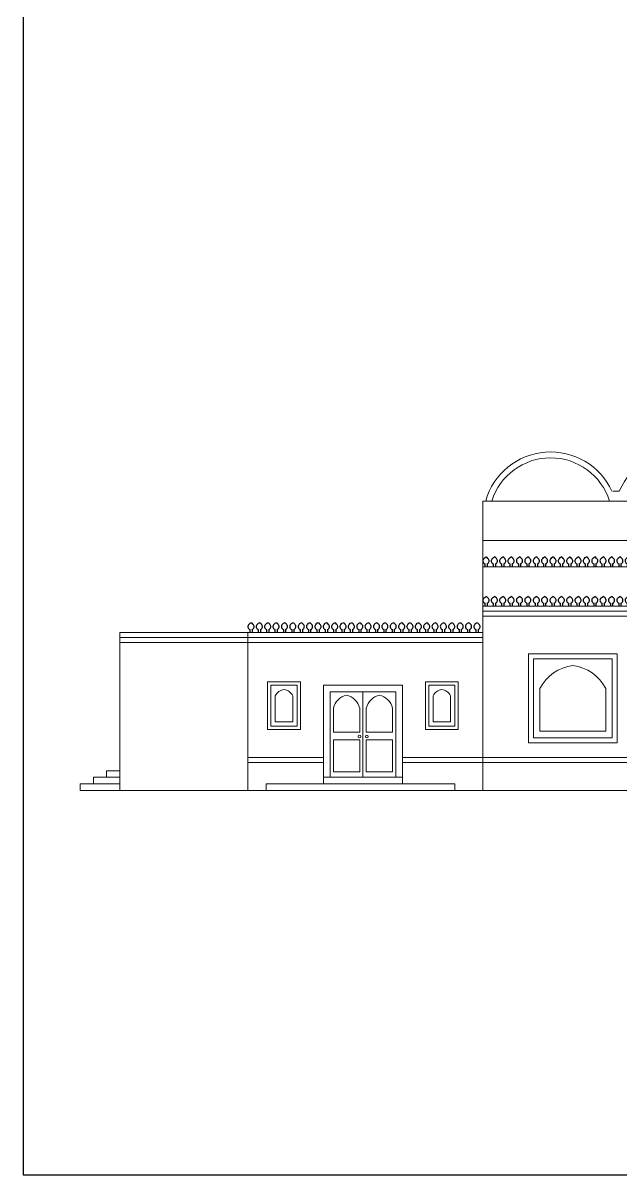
# Model space of a CAD drawing. Header units: inches. Extents: x -6210 to 141093, y -2740 to 21225.
# Drawn here: x 91622 to 92168, y -675 to 376 of the extents above; entities that cross this region are included whole.
import ezdxf

# ---------------------------------------------------------------- set-up
doc = ezdxf.new("R2010")
doc.units = ezdxf.units.IN
doc.header["$LTSCALE"] = 100
doc.header["$MEASUREMENT"] = 0
doc.layers.add('car area', color=53, linetype='Continuous')
doc.layers.add('pattern', color=24, linetype='Continuous')

# ---------------------------------------------------------------- blocks, each defined once
blk = doc.blocks.new('A$C7441049B')
at = {"layer": 'pattern', "color": 6, "linetype": 'ByBlock', "lineweight": 25, "ltscale": 0.07}
for p, q in [((6.1, 2.7, 0), (6.1, 0)), ((8.1, 2.7, 0), (8.1, 0)), ((13.8, 2.7, 0), (13.8, 0, 0)), ((15.8, 2.7, 0), (15.8, 0, 0)), ((21.4, 2.7, 0), (21.4, 0, 0)), ((23.4, 2.7, 0), (23.4, 0, 0)), ((29, 2.7, 0), (29, 0)), ((31, 2.7, 0), (31, 0)), ((36.7, 2.7, 0), (36.7, 0, 0)), ((38.7, 2.7, 0), (38.7, 0, 0)), ((44.3, 2.7, 0), (44.3, 0)), ((46.3, 2.7, 0), (46.3, 0)), ((52, 2.7, 0), (52, 0)), ((54, 2.7, 0), (54, 0))]:
    blk.add_line(p, q, dxfattribs=at)
for centre, start, end in [((7.1, 5.4, 0), 128.2986, 249.4118), ((7.1, 5.4, 0), 290.5882, 51.7014), ((14.8, 5.4, 0), 128.2986, 249.4118), ((14.8, 5.4, 0), 290.5882, 51.7014), ((22.4, 5.4, 0), 128.2986, 249.4118), ((22.4, 5.4, 0), 290.5882, 51.7014), ((30, 5.4, 0), 128.2986, 249.4118), ((30, 5.4, 0), 290.5882, 51.7014), ((37.7, 5.4, 0), 128.2986, 249.4118), ((37.7, 5.4, 0), 290.5882, 51.7014), ((45.3, 5.4, 0), 128.2986, 249.4118), ((45.3, 5.4, 0), 290.5882, 51.7014), ((53, 5.4, 0), 128.2986, 249.4118), ((53, 5.4, 0), 290.5882, 51.7014)]:
    blk.add_arc(centre, 2.84, start, end, dxfattribs=at)
at = {"layer": 'pattern', "color": 6, "linetype": 'ByBlock', "lineweight": 25, "ltscale": 0.07, "extrusion": (0, 0, -1)}
for centre in [(10.1, 3.4, 0), (17.7, 3.4, 0), (25.3, 3.4, 0), (33, 3.4, 0), (40.6, 3.4, 0), (48.2, 3.4, 0), (55.9, 3.4, 0)]:
    blk.add_ellipse(centre, major_axis=(5.41, 3.32), ratio=1, start_param=4.432426, end_param=4.784303, dxfattribs=at)
at = {"layer": 'pattern', "color": 6, "linetype": 'ByBlock', "lineweight": 25, "ltscale": 0.07}
for centre in [(4.2, 3.4, 0), (11.9, 3.4, 0), (19.5, 3.4, 0), (27.1, 3.4, 0), (34.8, 3.4, 0), (42.4, 3.4, 0), (50, 3.4, 0)]:
    blk.add_ellipse(centre, major_axis=(-5.41, 3.32), ratio=1, start_param=4.432426, end_param=4.784303, dxfattribs=at)

msp = doc.modelspace()

# ---------------------------------------------------------------- linework, layer by layer
msp.add_lwpolyline([(91622.05175, -674.74349), (93880.703, -674.74349), (93880.703, 1019.24495), (91622.05175, 1019.24495)], close=True)
at = {"layer": 'car area', "linetype": 'Continuous', "lineweight": 0}
for p, q in [((92160.34226, -50.92484), (92166.32199, -50.92484)), ((92041.83212, -323.92484), (92041.83212, -59.92484)), ((92041.83212, -59.92484), (92421.33212, -59.92484)), ((92049.93686, -59.92484), (92044.33212, -59.92484)), ((92157.33212, -59.92484), (92169.33212, -59.92484)), ((92041.83212, -95.92484), (93340.83212, -95.92484)), ((92041.83212, -119.92484), (92545.20024, -119.92484)), ((92041.83212, -155.92484), (92545.20024, -155.92484)), ((92041.83212, -160.42484), (92545.20024, -160.42484)), ((92041.83212, -164.92484), (92545.20024, -164.92484)), ((91710.33212, -179.92484), (92041.83212, -179.92484)), ((91710.33212, -323.92484), (91710.33212, -179.92484)), ((91710.33212, -184.42484), (92041.83212, -184.42484)), ((91710.33212, -188.92484), (92041.83212, -188.92484)), ((91827.33212, -323.92484), (91827.33212, -179.92484)), ((92083.39807, -199.42484), (92164.39807, -199.42484)), ((92083.39807, -280.42484), (92083.39807, -199.42484)), ((92164.39807, -280.42484), (92164.39807, -199.42484)), ((92087.89807, -203.92484), (92159.89807, -203.92484)), ((92159.89807, -203.92484), (92087.89807, -203.92484)), ((92087.89807, -275.92484), (92087.89807, -203.92484)), ((92159.89807, -275.92484), (92159.89807, -203.92484)), ((91845.33212, -268.32991), (91845.33212, -224.92484)), ((91875.33212, -224.92484), (91845.33212, -224.92484)), ((91848.33212, -265.32991), (91848.33212, -227.92484)), ((91872.33212, -227.92484), (91848.33212, -227.92484)), ((91872.33212, -265.32991), (91872.33212, -227.92484)), ((91875.33212, -268.32991), (91875.33212, -224.92484)), ((91896.33212, -227.92484), (91968.33212, -227.92484)), ((91896.33212, -227.92484), (91896.33212, -311.92484)), ((91968.33212, -227.92484), (91968.33212, -311.92484)), ((91989.33212, -268.32991), (91989.33212, -224.92484)), ((91989.33212, -224.92484), (92019.33212, -224.92484)), ((91992.33212, -265.32991), (91992.33212, -227.92484)), ((91992.33212, -227.92484), (92016.33212, -227.92484)), ((92016.33212, -265.32991), (92016.33212, -227.92484)), ((92019.33212, -268.32991), (92019.33212, -224.92484)), ((92093.89807, -269.92484), (92093.89807, -230.92484)), ((92153.89807, -269.92484), (92153.89807, -230.92484)), ((91852.33212, -261.32991), (91852.33212, -237.52484)), ((91868.33212, -261.32991), (91868.33212, -237.52484)), ((91902.33212, -233.92484), (91962.33212, -233.92484)), ((91902.33212, -233.92484), (91902.33212, -311.92484)), ((91932.33212, -233.92484), (91932.33212, -311.92484)), ((91962.33212, -233.92484), (91962.33212, -311.92484)), ((91996.33212, -261.32991), (91996.33212, -237.52484)), ((92012.33212, -261.32991), (92012.33212, -237.52484)), ((91905.33212, -248.92484), (91905.33212, -270.92484)), ((91929.33212, -248.92484), (91929.33212, -270.92484)), ((91935.33212, -248.92484), (91935.33212, -270.92484)), ((91959.33212, -248.92484), (91959.33212, -270.92484)), ((91868.33212, -261.32991), (91852.33212, -261.32991)), ((91996.33212, -261.32991), (92012.33212, -261.32991)), ((91875.33212, -268.32991), (91845.33212, -268.32991)), ((91872.33212, -265.32991), (91848.33212, -265.32991)), ((91905.33212, -270.92484), (91929.33212, -270.92484)), ((91935.33212, -270.92484), (91959.33212, -270.92484)), ((91989.33212, -268.32991), (92019.33212, -268.32991)), ((91992.33212, -265.32991), (92016.33212, -265.32991)), ((92093.89807, -269.92484), (92153.89807, -269.92484)), ((91905.33212, -277.92484), (91929.33212, -277.92484)), ((91905.33212, -277.92484), (91905.33212, -306.92484)), ((91929.33212, -277.92484), (91929.33212, -306.92484)), ((91935.33212, -277.92484), (91959.33212, -277.92484)), ((91935.33212, -277.92484), (91935.33212, -306.92484)), ((91959.33212, -277.92484), (91959.33212, -306.92484)), ((92083.39807, -280.42484), (92164.39807, -280.42484)), ((92087.89807, -275.92484), (92159.89807, -275.92484)), ((92159.89807, -275.92484), (92087.89807, -275.92484)), ((91827.33212, -293.92484), (91896.33212, -293.92484)), ((91968.33212, -293.92484), (92545.20024, -293.92484)), ((91827.33212, -298.42484), (91896.33212, -298.42484)), ((91968.33212, -298.42484), (92545.20024, -298.42484)), ((91686.33212, -311.92484), (91710.33212, -311.92484)), ((91686.33212, -311.92484), (91686.33212, -317.92484)), ((91698.33212, -305.92484), (91710.33212, -305.92484)), ((91698.33212, -305.92484), (91698.33212, -311.92484)), ((91896.33212, -311.92484), (91968.33212, -311.92484)), ((91896.33212, -311.92484), (91896.33212, -317.92484)), ((91905.33212, -306.92484), (91929.33212, -306.92484)), ((91935.33212, -306.92484), (91959.33212, -306.92484)), ((91968.33212, -311.92484), (91968.33212, -317.92484)), ((91674.33212, -317.92484), (91710.33212, -317.92484)), ((91674.33212, -317.92484), (91674.33212, -323.92484)), ((91674.33212, -323.92484), (93857.97056, -323.92484)), ((91843.83212, -317.92484), (92016.33212, -317.92484)), ((91843.83212, -323.92484), (91843.83212, -317.92484)), ((92016.33212, -317.92484), (92016.33212, -323.92484))]:
    msp.add_line(p, q, dxfattribs=at)
for centre in [(91929.19404, -274.76231), (91935.91525, -274.76231)]:
    msp.add_circle(centre, 1.30745, dxfattribs=at)
for centre, radius, start, end in [((92229.33212, -78.78307), 68.89382, 23.85132681, 156.14867319), ((92103.63449, -76.80221), 61.65725, 24.81547206, 164.11371651), ((92103.63449, -76.80221), 56.28749, 17.44813801, 162.55186199), ((92129.08379, -249.26159), 39.67709, 97.50993976, 152.47410064), ((92118.71234, -249.26159), 39.67709, 27.52589936, 82.49006024), ((91861.71498, -242.41464), 10.58056, 97.50993976, 152.47410064), ((91858.94927, -242.41464), 10.58056, 27.52589936, 82.49006024), ((91921.51289, -253.10561), 16.71215, 104.48717608, 165.51282392), ((91913.15136, -253.10561), 16.71215, 14.48717608, 75.51282392), ((91951.51289, -253.10561), 16.71215, 104.48717608, 165.51282392), ((91943.15136, -253.10561), 16.71215, 14.48717608, 75.51282392), ((92005.71498, -242.41464), 10.58056, 97.50993976, 152.47410064), ((92002.94927, -242.41464), 10.58056, 27.52589936, 82.49006024)]:
    msp.add_arc(centre, radius, start, end, dxfattribs=at)

# ---------------------------------------------------------------- block references
for p in [(92037.50448, -119.92485, -0.02862), (92090.95448, -119.928, -0.027), (92144.40448, -119.93115, -0.02537), (92037.50448, -155.92485, -0.02862), (92090.95448, -155.928, -0.027), (92144.40448, -155.93115, -0.02537), (91823.00448, -179.92484), (91876.45448, -179.92799, 0.00162), (91929.90448, -179.93113, 0.00325), (91983.35448, -179.93428, 0.00487)]:
    msp.add_blockref('A$C7441049B', p, dxfattribs=at)

doc.saveas('drawing.dxf')
